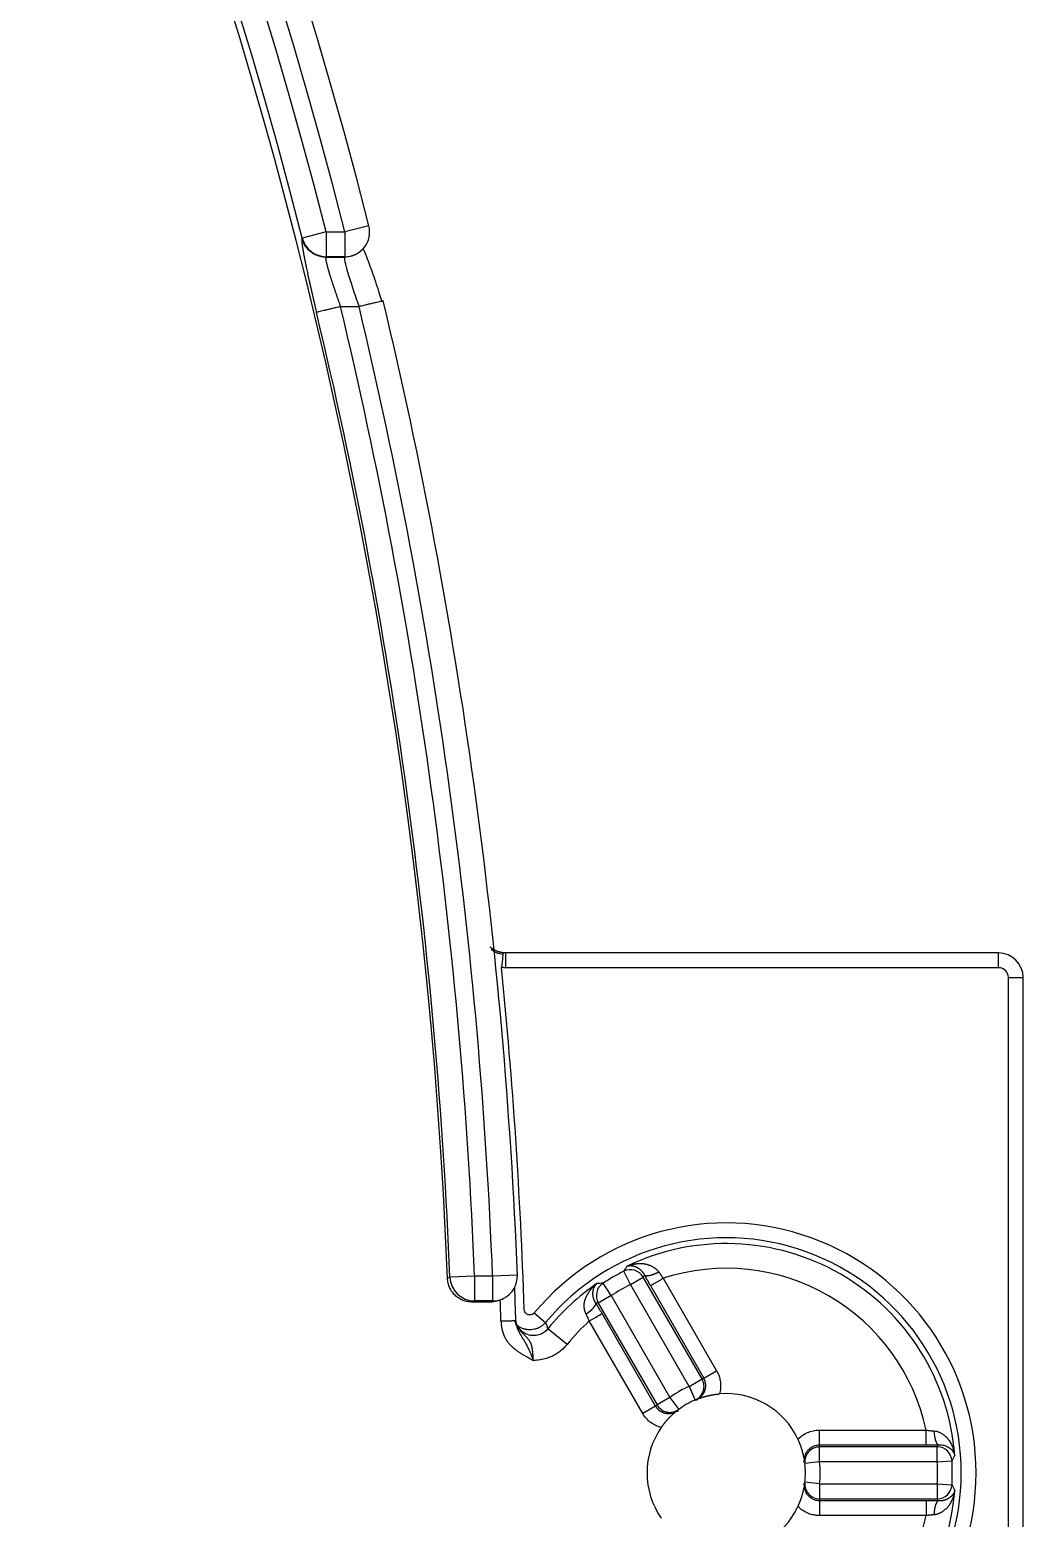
# Model space of a CAD drawing. Header units: millimetres. Extents: x -1286 to 291, y 5350 to 5880.
# Drawn here: x -132.36 to -112.19, y 5679.98 to 5710.19 of the extents above; entities that cross this region are included whole.
import ezdxf

# ---------------------------------------------------------------- set-up
doc = ezdxf.new("R2010")
doc.units = ezdxf.units.MM
doc.layers.add('粗实线层', color=7, linetype='Continuous', lineweight=35)

msp = doc.modelspace()

# ---------------------------------------------------------------- linework, layer by layer
at = {"layer": '粗实线层', "lineweight": 25}
for p, q in [((-125.477, 5706.208), (-125.964, 5706.083)), ((-126.829, 5705.959), (-126.836, 5705.95)), ((-126.343, 5706.083), (-126.829, 5705.959)), ((-126.343, 5706.083), (-126.343, 5705.582)), ((-126.343, 5706.083), (-125.964, 5706.083)), ((-125.964, 5706.083), (-125.964, 5705.582)), ((-126.35, 5705.572), (-125.971, 5705.572)), ((-126.343, 5705.582), (-125.964, 5705.582)), ((-126.054, 5704.569), (-125.676, 5704.569)), ((-112.695, 5691.452), (-122.699, 5691.452)), ((-112.695, 5691.151), (-112.695, 5691.452)), ((-112.695, 5691.151), (-122.699, 5691.151)), ((-112.494, 5690.95), (-112.192, 5690.95)), ((-112.494, 5670.85), (-112.494, 5690.95)), ((-112.192, 5670.85), (-112.192, 5690.95)), ((-123.834, 5684.871), (-123.882, 5684.847)), ((-123.333, 5684.891), (-123.834, 5684.871)), ((-123.333, 5684.891), (-123.333, 5684.389)), ((-122.965, 5684.891), (-123.333, 5684.891)), ((-122.463, 5684.911), (-122.965, 5684.891)), ((-122.965, 5684.891), (-122.965, 5684.389)), ((-120.56, 5684.496), (-120.724, 5684.748)), ((-120.168, 5684.722), (-120.304, 5684.991)), ((-120.168, 5684.722), (-119.908, 5684.872)), ((-118.714, 5682.805), (-119.908, 5684.872)), ((-119.501, 5684.849), (-118.417, 5682.971)), ((-120.56, 5684.496), (-120.82, 5684.346)), ((-120.56, 5684.496), (-119.366, 5682.429)), ((-118.974, 5682.655), (-120.168, 5684.722)), ((-119.762, 5684.699), (-118.677, 5682.821)), ((-123.012, 5684.365), (-123.38, 5684.365)), ((-122.965, 5684.389), (-123.333, 5684.389)), ((-122.965, 5684.389), (-123.012, 5684.365)), ((-122.12, 5684.145), (-121.889, 5683.952)), ((-120.82, 5684.346), (-119.626, 5682.279)), ((-119.658, 5682.254), (-120.743, 5684.132)), ((-121.452, 5683.507), (-121.843, 5683.822)), ((-119.918, 5682.104), (-121.003, 5683.982)), ((-118.677, 5682.821), (-118.417, 5682.971)), ((-118.974, 5682.655), (-118.714, 5682.805)), ((-118.974, 5682.655), (-118.856, 5682.378)), ((-119.366, 5682.429), (-119.626, 5682.279)), ((-119.366, 5682.429), (-119.186, 5682.187)), ((-119.658, 5682.254), (-119.918, 5682.104)), ((-116.331, 5681.767), (-114.163, 5681.767)), ((-116.331, 5681.466), (-116.331, 5681.767)), ((-114.163, 5681.466), (-114.163, 5681.767)), ((-116.331, 5681.466), (-114.163, 5681.466)), ((-113.939, 5681.426), (-116.326, 5681.426)), ((-116.326, 5681.126), (-116.326, 5681.426)), ((-113.939, 5681.126), (-113.939, 5681.426)), ((-116.326, 5681.126), (-116.626, 5681.09)), ((-113.939, 5681.126), (-116.326, 5681.126)), ((-113.939, 5681.126), (-113.639, 5681.142)), ((-116.326, 5680.674), (-116.626, 5680.709)), ((-116.326, 5680.674), (-116.326, 5680.373)), ((-116.326, 5680.674), (-113.939, 5680.674)), ((-113.939, 5680.674), (-113.639, 5680.658)), ((-113.939, 5680.674), (-113.939, 5680.373)), ((-116.331, 5680.333), (-116.331, 5680.033)), ((-114.163, 5680.333), (-116.331, 5680.333)), ((-116.326, 5680.373), (-113.939, 5680.373)), ((-114.163, 5680.033), (-116.331, 5680.033))]:
    msp.add_line(p, q, dxfattribs=at)
for centre, radius, start, end in [((-224.702, 5680.9), 102.402, 14.30847, 151.42209), ((-224.702, 5680.9), 101.899, 14.30847, 151.42209), ((-224.702, 5680.9), 101.532, 14.36134, 151.30913), ((-224.702, 5680.9), 101.03, 14.36134, 151.30913), ((-224.702, 5680.9), 100.897, 2.24205, 33.21861), ((-125.964, 5706.083), 0.502, 322.1542, 14.3085), ((-224.702, 5680.9), 102.318, 2.24661, 13.44226), ((-224.702, 5680.9), 100.946, 2.25475, 13.49203), ((-224.702, 5680.9), 101.448, 2.25475, 13.49203), ((-224.702, 5680.9), 101.815, 2.24661, 13.44244), ((-112.695, 5690.95), 0.502, 0, 90), ((-224.702, 5680.9), 102.431, 1.85537, 5.74629), ((-112.695, 5690.95), 0.201, 0, 90), ((-118.222, 5680.9), 5.072, 219.7801, 140.2199), ((-118.222, 5680.9), 4.771, 219.7801, 140.2199), ((-118.222, 5680.9), 4.653, 4.3598, 115.6402), ((-118.222, 5680.9), 4.151, 12.0517, 107.9482), ((-122.965, 5684.891), 0.502, 296.9874, 2.2466), ((-118.222, 5680.9), 4.653, 124.3598, 141.0892), ((-118.222, 5680.9), 4.59, 116.9765, 123.0235), ((-224.702, 5680.9), 102.255, 1.72857, 2.11022), ((-118.222, 5680.9), 4.289, 116.9765, 123.0235), ((-224.702, 5680.9), 101.953, 1.72842, 1.97162), ((-118.222, 5680.9), 4.151, 132.0517, 141.0892), ((-118.222, 5680.9), 1.91, 113.196, 126.804), ((-118.222, 5680.9), 1.608, 113.196, 126.804), ((-118.222, 5680.9), 1.608, 25.0646, 94.9372), ((-118.222, 5680.9), 1.608, 145.0628, 214.9374), ((-118.222, 5680.9), 1.91, 353.196, 6.804), ((-118.222, 5680.9), 4.289, 356.9765, 3.0235), ((-118.222, 5680.9), 4.59, 356.9765, 3.0235), ((-118.222, 5680.9), 1.608, 353.196, 6.804), ((-118.222, 5680.9), 4.653, 244.3598, 355.6402), ((-118.222, 5680.9), 1.608, 265.0625, 334.9374), ((-118.222, 5680.9), 4.151, 252.0517, 347.9483)]:
    msp.add_arc(centre, radius, start, end, dxfattribs=at)
for centre, major_axis, ratio, start_param, end_param in [((-126.343, 5706.083), (0.397, -0.308), 0.997807, 4.05338, 5.371397), ((-125.964, 5706.083), (0.397, -0.308), 0.997805, 5.371858, 6.283186), ((-122.786, 5691.156), (-0.033, -0.3), 0.000014, 3.135884, 4.712405), ((-120.168, 5684.722), (0.258, -0.157), 0.995064, 1.072309, 2.586041), ((-123.333, 5684.891), (0.228, -0.448), 0.998339, 4.281328, 5.811468), ((-120.56, 5684.496), (-0.007, 0.301), 0.995064, 0.555552, 2.069284), ((-122.965, 5684.891), (0.228, -0.448), 0.998339, 5.811494, 6.283205), ((-121.129, 5684.194), (-0.257, -0.158), 0.297487, 1.622451, 3.050176), ((-121.003, 5683.982), (-0.261, -0.151), 0.000001, 1.570797, 3.054332), ((-118.974, 5682.655), (0.119, -0.277), 0.996141, 0, 1.689095), ((-119.366, 5682.429), (-0.181, 0.241), 0.996141, 1.452498, 3.141593), ((-113.916, 5681.77), (-0.008, 0.301), 0.297484, 1.62245, 3.050176), ((-116.326, 5681.126), (0.299, 0.036), 0.996141, 1.452498, 3.141593), ((-113.939, 5681.126), (0.265, -0.145), 0.995064, 0.555552, 2.069284), ((-116.326, 5680.674), (-0.299, 0.036), 0.996141, 0, 1.689095), ((-113.939, 5680.674), (-0.265, -0.145), 0.995064, 1.072309, 2.586041)]:
    msp.add_ellipse(centre, major_axis=major_axis, ratio=ratio, start_param=start_param, end_param=end_param, dxfattribs=at)
for points, knots in [([(-126.836, 5705.95), (-126.837, 5705.949), (-126.837, 5705.949), (-126.838, 5705.947), (-126.838, 5705.946), (-126.839, 5705.944), (-126.839, 5705.942), (-126.84, 5705.94), (-126.84, 5705.937), (-126.84, 5705.934), (-126.841, 5705.931), (-126.841, 5705.928), (-126.841, 5705.925), (-126.841, 5705.921), (-126.841, 5705.917), (-126.841, 5705.913), (-126.841, 5705.909), (-126.841, 5705.904), (-126.841, 5705.899), (-126.84, 5705.894), (-126.84, 5705.889), (-126.839, 5705.883), (-126.839, 5705.877), (-126.838, 5705.871), (-126.838, 5705.865), (-126.837, 5705.858), (-126.836, 5705.851), (-126.835, 5705.844), (-126.834, 5705.837), (-126.833, 5705.829), (-126.832, 5705.821), (-126.831, 5705.813), (-126.83, 5705.805), (-126.829, 5705.796), (-126.828, 5705.787), (-126.826, 5705.778), (-126.825, 5705.769), (-126.823, 5705.76), (-126.822, 5705.75), (-126.82, 5705.74), (-126.819, 5705.73), (-126.817, 5705.719), (-126.815, 5705.708), (-126.813, 5705.698), (-126.811, 5705.686), (-126.809, 5705.675), (-126.807, 5705.663), (-126.805, 5705.652), (-126.803, 5705.639), (-126.801, 5705.627), (-126.798, 5705.615), (-126.796, 5705.602), (-126.794, 5705.589), (-126.791, 5705.576), (-126.788, 5705.562), (-126.786, 5705.549), (-126.783, 5705.535), (-126.78, 5705.521), (-126.778, 5705.507), (-126.775, 5705.494), (-126.773, 5705.484), (-126.771, 5705.476), (-126.77, 5705.467), (-126.768, 5705.458), (-126.766, 5705.45), (-126.765, 5705.443), (-126.763, 5705.436), (-126.761, 5705.428), (-126.759, 5705.418), (-126.757, 5705.407), (-126.755, 5705.395), (-126.752, 5705.382), (-126.746, 5705.355), (-126.738, 5705.316), (-126.727, 5705.263), (-126.718, 5705.223), (-126.713, 5705.196), (-126.71, 5705.182), (-126.707, 5705.169), (-126.704, 5705.155), (-126.701, 5705.14), (-126.697, 5705.127), (-126.694, 5705.109), (-126.688, 5705.084), (-126.682, 5705.058), (-126.677, 5705.035), (-126.674, 5705.021), (-126.671, 5705.006), (-126.667, 5704.99), (-126.664, 5704.975), (-126.66, 5704.957), (-126.655, 5704.938), (-126.65, 5704.917), (-126.646, 5704.897), (-126.641, 5704.877), (-126.637, 5704.858), (-126.632, 5704.839), (-126.628, 5704.82), (-126.623, 5704.802), (-126.619, 5704.784), (-126.615, 5704.767), (-126.611, 5704.75), (-126.607, 5704.733), (-126.604, 5704.717), (-126.6, 5704.702), (-126.596, 5704.686), (-126.591, 5704.662), (-126.583, 5704.627), (-126.572, 5704.581), (-126.563, 5704.541), (-126.556, 5704.511), (-126.551, 5704.492), (-126.548, 5704.476), (-126.545, 5704.464), (-126.543, 5704.457), (-126.542, 5704.453), (-126.542, 5704.452)], [0, 0, 0, 0, 0.008113, 0.016239, 0.024379, 0.032532, 0.040698, 0.048878, 0.057071, 0.065277, 0.073496, 0.081729, 0.089974, 0.098233, 0.106505, 0.11479, 0.123088, 0.1314, 0.139724, 0.148062, 0.156412, 0.164776, 0.173153, 0.181544, 0.189948, 0.198366, 0.206798, 0.215243, 0.223701, 0.232174, 0.24066, 0.249159, 0.257673, 0.266199, 0.274739, 0.283293, 0.291859, 0.300439, 0.309031, 0.317636, 0.326255, 0.334885, 0.343528, 0.352183, 0.360851, 0.36953, 0.378221, 0.386924, 0.395638, 0.404364, 0.413102, 0.421852, 0.430615, 0.43939, 0.448178, 0.456979, 0.465792, 0.474619, 0.483459, 0.492312, 0.497303, 0.502295, 0.507288, 0.512285, 0.517287, 0.520376, 0.524213, 0.528798, 0.534133, 0.540218, 0.547053, 0.554638, 0.562973, 0.591233, 0.619408, 0.647514, 0.654519, 0.661532, 0.668554, 0.675585, 0.682625, 0.689674, 0.69582, 0.708378, 0.727356, 0.734352, 0.741417, 0.748555, 0.755765, 0.763049, 0.770407, 0.780071, 0.789531, 0.798787, 0.80784, 0.816693, 0.825345, 0.833799, 0.842057, 0.850118, 0.857985, 0.865659, 0.873141, 0.880433, 0.887537, 0.894453, 0.901184, 0.921021, 0.941771, 0.963458, 0.97392, 0.98264, 0.989612, 0.994831, 0.998294, 1, 1, 1, 1]), ([(-126.35, 5705.572), (-126.35, 5705.572), (-126.351, 5705.571), (-126.352, 5705.57), (-126.353, 5705.569), (-126.353, 5705.567), (-126.354, 5705.565), (-126.354, 5705.563), (-126.354, 5705.56), (-126.355, 5705.558), (-126.355, 5705.555), (-126.355, 5705.551), (-126.355, 5705.548), (-126.354, 5705.544), (-126.354, 5705.54), (-126.354, 5705.536), (-126.353, 5705.531), (-126.353, 5705.527), (-126.352, 5705.521), (-126.351, 5705.516), (-126.35, 5705.511), (-126.349, 5705.505), (-126.348, 5705.499), (-126.347, 5705.492), (-126.346, 5705.486), (-126.344, 5705.479), (-126.343, 5705.472), (-126.341, 5705.465), (-126.339, 5705.457), (-126.338, 5705.449), (-126.336, 5705.441), (-126.334, 5705.433), (-126.332, 5705.424), (-126.329, 5705.415), (-126.327, 5705.406), (-126.325, 5705.397), (-126.322, 5705.387), (-126.32, 5705.377), (-126.317, 5705.367), (-126.314, 5705.357), (-126.311, 5705.346), (-126.308, 5705.336), (-126.305, 5705.325), (-126.302, 5705.313), (-126.299, 5705.302), (-126.295, 5705.29), (-126.292, 5705.278), (-126.288, 5705.265), (-126.284, 5705.251), (-126.279, 5705.235), (-126.274, 5705.219), (-126.268, 5705.202), (-126.263, 5705.184), (-126.257, 5705.166), (-126.251, 5705.147), (-126.245, 5705.127), (-126.238, 5705.107), (-126.231, 5705.086), (-126.224, 5705.065), (-126.217, 5705.043), (-126.209, 5705.02), (-126.201, 5704.996), (-126.193, 5704.972), (-126.185, 5704.947), (-126.176, 5704.922), (-126.168, 5704.895), (-126.159, 5704.869), (-126.149, 5704.841), (-126.14, 5704.813), (-126.13, 5704.784), (-126.12, 5704.755), (-126.109, 5704.725), (-126.099, 5704.695), (-126.088, 5704.664), (-126.077, 5704.633), (-126.066, 5704.601), (-126.058, 5704.579), (-126.054, 5704.569)], [0, 0, 0, 0, 0.010123, 0.020258, 0.030408, 0.040571, 0.050749, 0.060942, 0.07115, 0.081373, 0.091613, 0.101869, 0.112142, 0.122432, 0.13274, 0.143066, 0.15341, 0.163773, 0.174156, 0.184557, 0.194979, 0.205422, 0.215885, 0.226369, 0.236875, 0.247402, 0.257952, 0.268525, 0.27912, 0.289739, 0.300381, 0.311048, 0.321739, 0.332455, 0.343195, 0.353962, 0.364754, 0.375572, 0.386417, 0.397288, 0.408187, 0.419114, 0.430068, 0.44105, 0.452061, 0.4631, 0.474169, 0.485267, 0.498888, 0.512799, 0.527001, 0.541495, 0.556281, 0.57136, 0.586733, 0.6024, 0.618361, 0.634617, 0.651169, 0.668016, 0.68516, 0.7026, 0.720338, 0.738372, 0.756704, 0.775334, 0.794263, 0.813489, 0.833015, 0.852839, 0.872963, 0.893386, 0.914108, 0.935131, 0.956454, 0.978077, 1, 1, 1, 1]), ([(-125.971, 5705.572), (-125.975, 5705.569), (-125.976, 5705.559), (-125.975, 5705.528), (-125.971, 5705.506), (-125.96, 5705.452), (-125.952, 5705.419), (-125.932, 5705.343), (-125.92, 5705.301), (-125.892, 5705.207), (-125.876, 5705.157), (-125.842, 5705.05), (-125.823, 5704.993), (-125.784, 5704.876), (-125.763, 5704.816), (-125.721, 5704.693), (-125.699, 5704.631), (-125.676, 5704.569)], [0, 0, 0, 0, 0.125, 0.125, 0.25, 0.25, 0.375, 0.375, 0.5, 0.5, 0.625, 0.625, 0.75, 0.75, 0.875, 0.875, 1, 1, 1, 1]), ([(-125.741, 5705.627), (-125.776, 5705.61), (-125.813, 5705.596), (-125.891, 5705.577), (-125.931, 5705.572), (-125.971, 5705.572)], [0, 0, 0, 0, 0.5, 0.5, 1, 1, 1, 1]), ([(-125.574, 5705.766), (-125.574, 5705.766), (-125.574, 5705.766), (-125.595, 5705.739), (-125.619, 5705.713), (-125.675, 5705.666), (-125.707, 5705.645), (-125.741, 5705.627), (-125.741, 5705.627), (-125.741, 5705.627)], [0, 0, 0, 0, 0.000123, 0.000123, 0.500061, 0.500061, 0.999999, 0.999999, 1, 1, 1, 1]), ([(-125.211, 5704.667), (-125.262, 5704.834), (-125.355, 5705.125), (-125.481, 5705.482), (-125.564, 5705.689), (-125.587, 5705.735), (-125.592, 5705.74)], [0, 0, 0, 0, 0.284242, 0.55063, 0.80113, 1, 1, 1, 1]), ([(-125.215, 5704.679), (-125.216, 5704.679), (-125.217, 5704.678), (-125.229, 5704.675), (-125.244, 5704.672), (-125.279, 5704.664), (-125.299, 5704.659), (-125.345, 5704.648), (-125.37, 5704.642), (-125.424, 5704.629), (-125.453, 5704.622), (-125.514, 5704.607), (-125.545, 5704.6), (-125.61, 5704.584), (-125.643, 5704.576), (-125.676, 5704.569)], [0, 0, 0, 0, 0.011491, 0.011491, 0.176243, 0.176243, 0.340994, 0.340994, 0.505746, 0.505746, 0.670497, 0.670497, 0.835249, 0.835249, 1, 1, 1, 1]), ([(-125.188, 5704.685), (-125.187, 5704.686), (-125.188, 5704.685), (-125.198, 5704.683), (-125.205, 5704.681), (-125.215, 5704.679)], [0, 0, 0, 0, 0.518068, 0.518068, 1, 1, 1, 1]), ([(-126.054, 5704.569), (-126.085, 5704.561), (-126.116, 5704.554), (-126.177, 5704.539), (-126.206, 5704.532), (-126.264, 5704.518), (-126.291, 5704.512), (-126.343, 5704.499), (-126.368, 5704.493), (-126.413, 5704.483), (-126.433, 5704.478), (-126.469, 5704.469), (-126.485, 5704.465), (-126.511, 5704.459), (-126.521, 5704.457), (-126.536, 5704.453), (-126.54, 5704.452), (-126.542, 5704.452)], [0, 0, 0, 0, 0.125, 0.125, 0.25, 0.25, 0.375, 0.375, 0.5, 0.5, 0.625, 0.625, 0.75, 0.75, 0.875, 0.875, 1, 1, 1, 1]), ([(-122.754, 5691.455), (-122.755, 5691.455), (-122.759, 5691.456), (-122.764, 5691.457), (-122.77, 5691.457), (-122.775, 5691.458), (-122.781, 5691.459), (-122.787, 5691.46), (-122.792, 5691.461), (-122.798, 5691.462), (-122.804, 5691.463), (-122.81, 5691.465), (-122.815, 5691.466), (-122.821, 5691.467), (-122.827, 5691.469), (-122.833, 5691.471), (-122.839, 5691.472), (-122.845, 5691.474), (-122.851, 5691.476), (-122.857, 5691.478), (-122.863, 5691.48), (-122.869, 5691.482), (-122.875, 5691.484), (-122.881, 5691.487), (-122.887, 5691.489), (-122.892, 5691.492), (-122.898, 5691.494), (-122.904, 5691.497), (-122.91, 5691.5), (-122.916, 5691.503), (-122.922, 5691.506), (-122.928, 5691.509), (-122.933, 5691.512), (-122.939, 5691.515), (-122.945, 5691.518), (-122.951, 5691.522), (-122.956, 5691.525), (-122.962, 5691.529), (-122.967, 5691.533), (-122.973, 5691.536), (-122.978, 5691.54), (-122.984, 5691.544), (-122.989, 5691.548), (-122.994, 5691.552), (-122.999, 5691.556), (-123.005, 5691.561), (-123.009, 5691.565), (-123.012, 5691.567), (-123.014, 5691.569)], [0, 0, 0, 0, 0.01644, 0.03308, 0.049923, 0.066971, 0.084229, 0.1017, 0.119387, 0.137292, 0.155416, 0.17376, 0.192327, 0.211118, 0.230138, 0.24939, 0.268879, 0.28861, 0.308589, 0.328819, 0.3493, 0.370035, 0.391025, 0.412271, 0.433778, 0.455547, 0.477583, 0.49989, 0.52247, 0.545328, 0.568464, 0.59188, 0.615577, 0.639556, 0.663818, 0.688364, 0.713197, 0.738317, 0.763725, 0.789422, 0.81541, 0.841689, 0.868259, 0.89512, 0.922272, 0.949715, 0.977447, 1, 1, 1, 1]), ([(-122.753, 5691.429), (-122.776, 5691.428), (-122.824, 5691.43), (-122.911, 5691.458), (-122.964, 5691.496), (-122.994, 5691.522)], [0, 0, 0, 0, 0.250337, 0.510889, 1, 1, 1, 1]), ([(-122.699, 5691.452), (-122.712, 5691.452), (-122.731, 5691.453), (-122.749, 5691.455), (-122.754, 5691.455)], [0, 0, 0, 0, 0.724827, 1, 1, 1, 1]), ([(-120.236, 5685.094), (-120.232, 5685.096), (-120.224, 5685.099), (-120.213, 5685.104), (-120.202, 5685.108), (-120.191, 5685.112), (-120.18, 5685.116), (-120.168, 5685.119), (-120.157, 5685.122), (-120.146, 5685.126), (-120.136, 5685.128), (-120.125, 5685.131), (-120.114, 5685.133), (-120.103, 5685.136), (-120.093, 5685.138), (-120.082, 5685.139), (-120.072, 5685.141), (-120.062, 5685.143), (-120.052, 5685.144), (-120.042, 5685.145), (-120.032, 5685.146), (-120.022, 5685.147), (-120.012, 5685.147), (-120.002, 5685.148), (-119.993, 5685.148), (-119.983, 5685.148), (-119.974, 5685.149), (-119.965, 5685.148), (-119.956, 5685.148), (-119.947, 5685.148), (-119.938, 5685.148), (-119.929, 5685.147), (-119.921, 5685.147), (-119.912, 5685.146), (-119.901, 5685.145), (-119.886, 5685.143), (-119.869, 5685.14), (-119.851, 5685.136), (-119.833, 5685.132), (-119.814, 5685.127), (-119.796, 5685.12), (-119.777, 5685.113), (-119.758, 5685.105), (-119.739, 5685.096), (-119.722, 5685.087), (-119.705, 5685.077), (-119.69, 5685.068), (-119.676, 5685.058), (-119.662, 5685.048), (-119.649, 5685.038), (-119.638, 5685.028), (-119.627, 5685.018), (-119.617, 5685.008), (-119.608, 5684.998), (-119.6, 5684.988), (-119.595, 5684.981), (-119.593, 5684.978)], [0, 0, 0, 0, 0.018727, 0.037245, 0.055554, 0.073654, 0.091544, 0.109225, 0.126696, 0.143956, 0.161006, 0.177845, 0.194474, 0.210892, 0.227099, 0.243095, 0.25888, 0.274454, 0.289818, 0.30497, 0.319912, 0.334643, 0.349163, 0.363472, 0.377572, 0.391461, 0.40514, 0.418609, 0.431868, 0.444919, 0.457759, 0.470391, 0.482814, 0.495029, 0.507036, 0.532358, 0.558168, 0.584477, 0.611295, 0.638632, 0.666498, 0.694901, 0.723849, 0.753351, 0.779776, 0.805073, 0.829256, 0.852342, 0.874348, 0.895291, 0.915194, 0.934079, 0.951971, 0.968899, 0.984896, 1, 1, 1, 1]), ([(-120.236, 5685.094), (-120.233, 5685.095), (-120.229, 5685.097), (-120.222, 5685.098), (-120.215, 5685.1), (-120.209, 5685.101), (-120.202, 5685.103), (-120.195, 5685.103), (-120.188, 5685.104), (-120.181, 5685.105), (-120.175, 5685.105), (-120.168, 5685.105), (-120.161, 5685.105), (-120.154, 5685.105), (-120.148, 5685.105), (-120.141, 5685.104), (-120.134, 5685.103), (-120.127, 5685.102), (-120.121, 5685.101), (-120.114, 5685.1), (-120.108, 5685.099), (-120.101, 5685.097), (-120.094, 5685.095), (-120.088, 5685.093), (-120.082, 5685.091), (-120.075, 5685.089), (-120.069, 5685.087), (-120.061, 5685.084), (-120.051, 5685.08), (-120.04, 5685.074), (-120.029, 5685.069), (-120.018, 5685.062), (-120.008, 5685.056), (-119.998, 5685.049), (-119.987, 5685.041), (-119.978, 5685.033), (-119.968, 5685.025), (-119.958, 5685.017), (-119.949, 5685.008), (-119.94, 5684.998), (-119.932, 5684.989), (-119.923, 5684.979), (-119.916, 5684.968), (-119.908, 5684.958), (-119.901, 5684.947), (-119.894, 5684.936), (-119.888, 5684.925), (-119.884, 5684.918), (-119.882, 5684.914)], [0, 0, 0, 0, 0.022703, 0.04518, 0.067428, 0.089449, 0.111241, 0.132805, 0.154135, 0.175229, 0.196085, 0.216698, 0.237067, 0.25719, 0.277065, 0.296692, 0.316068, 0.335193, 0.354065, 0.372683, 0.391046, 0.409154, 0.427005, 0.444599, 0.461936, 0.479015, 0.495837, 0.512439, 0.542995, 0.572958, 0.602314, 0.631051, 0.659154, 0.686612, 0.713414, 0.73955, 0.765012, 0.789792, 0.813886, 0.83729, 0.860003, 0.882027, 0.903366, 0.92402, 0.943996, 0.96331, 0.981975, 1, 1, 1, 1]), ([(-123.38, 5684.365), (-123.412, 5684.365), (-123.444, 5684.368), (-123.491, 5684.377), (-123.507, 5684.381), (-123.537, 5684.39), (-123.553, 5684.395), (-123.597, 5684.413), (-123.626, 5684.428), (-123.666, 5684.454), (-123.679, 5684.463), (-123.704, 5684.483), (-123.717, 5684.494), (-123.751, 5684.527), (-123.772, 5684.551), (-123.8, 5684.59), (-123.809, 5684.604), (-123.824, 5684.632), (-123.832, 5684.646), (-123.851, 5684.69), (-123.862, 5684.72), (-123.873, 5684.767), (-123.876, 5684.783), (-123.88, 5684.815), (-123.881, 5684.831), (-123.882, 5684.847)], [0, 0, 0, 0, 0.125, 0.125, 0.1875, 0.1875, 0.25, 0.25, 0.375, 0.375, 0.4375, 0.4375, 0.5, 0.5, 0.625, 0.625, 0.6875, 0.6875, 0.75, 0.75, 0.875, 0.875, 0.9375, 0.9375, 1, 1, 1, 1]), ([(-121.069, 5684.126), (-121.07, 5684.129), (-121.072, 5684.134), (-121.076, 5684.141), (-121.079, 5684.149), (-121.082, 5684.157), (-121.085, 5684.165), (-121.088, 5684.173), (-121.091, 5684.181), (-121.093, 5684.189), (-121.095, 5684.197), (-121.097, 5684.206), (-121.099, 5684.214), (-121.101, 5684.222), (-121.102, 5684.231), (-121.104, 5684.239), (-121.105, 5684.248), (-121.106, 5684.256), (-121.106, 5684.265), (-121.107, 5684.274), (-121.107, 5684.282), (-121.107, 5684.291), (-121.107, 5684.3), (-121.107, 5684.309), (-121.106, 5684.318), (-121.105, 5684.327), (-121.104, 5684.336), (-121.103, 5684.345), (-121.102, 5684.354), (-121.1, 5684.363), (-121.098, 5684.373), (-121.096, 5684.382), (-121.094, 5684.39), (-121.092, 5684.399), (-121.089, 5684.407), (-121.087, 5684.415), (-121.083, 5684.425), (-121.08, 5684.435), (-121.075, 5684.445), (-121.071, 5684.457), (-121.066, 5684.468), (-121.06, 5684.481), (-121.054, 5684.494), (-121.047, 5684.507), (-121.039, 5684.521), (-121.031, 5684.535), (-121.022, 5684.55), (-121.012, 5684.565), (-121.002, 5684.581), (-120.991, 5684.597), (-120.979, 5684.612), (-120.966, 5684.629), (-120.952, 5684.645), (-120.937, 5684.661), (-120.922, 5684.677), (-120.905, 5684.694), (-120.887, 5684.71), (-120.868, 5684.725), (-120.855, 5684.736), (-120.848, 5684.741)], [0, 0, 0, 0, 0.010506, 0.021058, 0.031659, 0.042312, 0.053023, 0.063794, 0.07463, 0.085535, 0.096512, 0.107564, 0.118696, 0.129911, 0.141213, 0.152605, 0.164091, 0.175674, 0.187358, 0.199145, 0.211038, 0.223042, 0.235159, 0.247392, 0.259744, 0.272218, 0.284817, 0.297543, 0.310399, 0.323388, 0.336512, 0.349773, 0.363175, 0.373809, 0.385528, 0.398337, 0.41224, 0.42724, 0.44334, 0.460543, 0.478852, 0.498271, 0.518801, 0.540446, 0.563207, 0.587088, 0.61209, 0.638216, 0.665466, 0.693843, 0.723348, 0.753981, 0.785744, 0.818636, 0.852656, 0.887805, 0.92408, 0.961479, 1, 1, 1, 1]), ([(-119.882, 5684.914), (-119.88, 5684.91), (-119.876, 5684.902), (-119.869, 5684.89), (-119.862, 5684.877), (-119.855, 5684.865), (-119.849, 5684.853), (-119.842, 5684.84), (-119.835, 5684.827), (-119.828, 5684.815), (-119.82, 5684.802), (-119.813, 5684.789), (-119.806, 5684.776), (-119.799, 5684.764), (-119.791, 5684.751), (-119.784, 5684.738), (-119.777, 5684.725), (-119.769, 5684.712), (-119.764, 5684.703), (-119.762, 5684.699)], [0, 0, 0, 0, 0.057616, 0.115378, 0.173288, 0.231348, 0.289559, 0.347923, 0.40644, 0.465111, 0.523936, 0.582915, 0.642047, 0.701332, 0.760768, 0.820354, 0.88009, 0.939972, 1, 1, 1, 1]), ([(-119.593, 5684.978), (-119.591, 5684.975), (-119.587, 5684.969), (-119.58, 5684.959), (-119.574, 5684.949), (-119.567, 5684.939), (-119.56, 5684.93), (-119.553, 5684.92), (-119.546, 5684.91), (-119.539, 5684.9), (-119.531, 5684.89), (-119.524, 5684.879), (-119.517, 5684.869), (-119.509, 5684.859), (-119.504, 5684.852), (-119.501, 5684.849)], [0, 0, 0, 0, 0.074415, 0.149242, 0.224482, 0.300138, 0.376211, 0.452703, 0.529616, 0.606951, 0.684709, 0.762892, 0.841501, 0.920536, 1, 1, 1, 1]), ([(-122.795, 5683.975), (-122.795, 5683.97), (-122.795, 5683.96), (-122.794, 5683.944), (-122.793, 5683.929), (-122.791, 5683.914), (-122.789, 5683.898), (-122.787, 5683.883), (-122.785, 5683.868), (-122.783, 5683.853), (-122.78, 5683.838), (-122.777, 5683.822), (-122.773, 5683.807), (-122.769, 5683.792), (-122.765, 5683.777), (-122.761, 5683.762), (-122.756, 5683.748), (-122.751, 5683.733), (-122.746, 5683.718), (-122.741, 5683.704), (-122.735, 5683.689), (-122.729, 5683.674), (-122.722, 5683.659), (-122.714, 5683.642), (-122.705, 5683.626), (-122.695, 5683.61), (-122.685, 5683.593), (-122.674, 5683.577), (-122.662, 5683.56), (-122.649, 5683.544), (-122.635, 5683.527), (-122.621, 5683.511), (-122.606, 5683.495), (-122.59, 5683.479), (-122.564, 5683.453), (-122.527, 5683.42), (-122.477, 5683.382), (-122.427, 5683.347), (-122.378, 5683.316), (-122.329, 5683.286), (-122.281, 5683.259), (-122.233, 5683.233), (-122.186, 5683.208), (-122.155, 5683.191), (-122.139, 5683.183)], [0, 0, 0, 0, 0.014029, 0.028065, 0.042111, 0.056169, 0.070239, 0.084321, 0.098415, 0.112523, 0.126643, 0.140778, 0.154929, 0.169096, 0.183281, 0.197487, 0.211714, 0.225966, 0.240242, 0.254544, 0.268872, 0.283224, 0.299128, 0.315529, 0.332418, 0.34978, 0.367597, 0.385851, 0.40453, 0.423622, 0.443117, 0.463005, 0.483278, 0.503928, 0.52495, 0.583721, 0.64099, 0.696516, 0.750296, 0.802381, 0.852987, 0.902519, 0.951395, 1, 1, 1, 1]), ([(-122.494, 5683.984), (-122.494, 5683.982), (-122.494, 5683.979), (-122.493, 5683.973), (-122.493, 5683.966), (-122.492, 5683.959), (-122.491, 5683.951), (-122.49, 5683.942), (-122.489, 5683.933), (-122.487, 5683.923), (-122.485, 5683.912), (-122.482, 5683.901), (-122.48, 5683.889), (-122.476, 5683.877), (-122.473, 5683.864), (-122.468, 5683.851), (-122.464, 5683.837), (-122.459, 5683.824), (-122.453, 5683.81), (-122.447, 5683.796), (-122.44, 5683.781), (-122.433, 5683.767), (-122.426, 5683.752), (-122.418, 5683.738), (-122.41, 5683.723), (-122.402, 5683.709), (-122.393, 5683.694), (-122.385, 5683.679), (-122.376, 5683.665), (-122.367, 5683.65), (-122.358, 5683.635), (-122.349, 5683.62), (-122.34, 5683.605), (-122.33, 5683.59), (-122.321, 5683.574), (-122.312, 5683.559), (-122.303, 5683.543), (-122.293, 5683.526), (-122.284, 5683.51), (-122.275, 5683.493), (-122.266, 5683.476), (-122.257, 5683.458), (-122.248, 5683.44), (-122.238, 5683.421), (-122.229, 5683.402), (-122.22, 5683.382), (-122.211, 5683.362), (-122.202, 5683.342), (-122.193, 5683.32), (-122.184, 5683.299), (-122.175, 5683.276), (-122.166, 5683.254), (-122.157, 5683.23), (-122.148, 5683.207), (-122.142, 5683.191), (-122.139, 5683.183)], [0, 0, 0, 0, 0.005645, 0.012155, 0.019523, 0.027741, 0.036796, 0.046677, 0.057367, 0.068849, 0.081099, 0.094092, 0.107797, 0.122179, 0.137197, 0.152814, 0.169001, 0.185724, 0.202952, 0.22065, 0.238781, 0.257309, 0.276194, 0.295395, 0.31487, 0.334577, 0.35449, 0.374589, 0.39486, 0.415293, 0.435884, 0.456639, 0.477567, 0.498666, 0.519936, 0.541382, 0.563017, 0.584858, 0.606916, 0.629201, 0.651724, 0.674503, 0.697554, 0.720885, 0.744512, 0.768449, 0.792708, 0.817303, 0.842247, 0.867554, 0.893237, 0.919309, 0.945785, 0.972677, 1, 1, 1, 1]), ([(-121.843, 5683.822), (-121.866, 5683.793), (-121.895, 5683.767), (-121.957, 5683.725), (-121.992, 5683.709), (-122.065, 5683.688), (-122.102, 5683.683), (-122.178, 5683.685), (-122.216, 5683.692), (-122.288, 5683.717), (-122.322, 5683.735), (-122.383, 5683.78), (-122.41, 5683.807), (-122.455, 5683.868), (-122.473, 5683.901), (-122.486, 5683.937)], [0, 0, 0, 0, 0.143123, 0.143123, 0.286246, 0.286246, 0.429369, 0.429369, 0.572492, 0.572492, 0.715615, 0.715615, 0.858738, 0.858738, 1, 1, 1, 1]), ([(-121.889, 5683.952), (-121.904, 5683.935), (-121.92, 5683.918), (-121.955, 5683.888), (-121.974, 5683.874), (-122.013, 5683.851), (-122.033, 5683.841), (-122.075, 5683.824), (-122.096, 5683.818), (-122.138, 5683.808), (-122.159, 5683.805), (-122.2, 5683.802), (-122.219, 5683.802), (-122.258, 5683.805), (-122.277, 5683.808), (-122.303, 5683.813), (-122.312, 5683.815), (-122.328, 5683.82), (-122.337, 5683.822), (-122.377, 5683.836), (-122.41, 5683.852), (-122.449, 5683.878), (-122.456, 5683.883), (-122.463, 5683.888)], [0, 0, 0, 0, 0.095866, 0.095866, 0.191732, 0.191732, 0.287597, 0.287597, 0.383463, 0.383463, 0.479329, 0.479329, 0.575195, 0.575195, 0.671061, 0.671061, 0.718994, 0.718994, 0.766927, 0.766927, 0.958658, 0.958658, 1, 1, 1, 1]), ([(-122.139, 5683.183), (-122.139, 5683.184), (-122.139, 5683.188), (-122.139, 5683.193), (-122.14, 5683.199), (-122.14, 5683.205), (-122.14, 5683.211), (-122.141, 5683.218), (-122.141, 5683.224), (-122.141, 5683.231), (-122.142, 5683.238), (-122.142, 5683.246), (-122.143, 5683.254), (-122.143, 5683.262), (-122.144, 5683.27), (-122.144, 5683.278), (-122.145, 5683.287), (-122.145, 5683.296), (-122.146, 5683.305), (-122.147, 5683.315), (-122.148, 5683.324), (-122.149, 5683.334), (-122.15, 5683.344), (-122.151, 5683.354), (-122.152, 5683.364), (-122.153, 5683.375), (-122.154, 5683.386), (-122.156, 5683.396), (-122.157, 5683.407), (-122.159, 5683.418), (-122.161, 5683.429), (-122.163, 5683.441), (-122.165, 5683.452), (-122.167, 5683.463), (-122.169, 5683.472), (-122.17, 5683.478), (-122.172, 5683.483), (-122.174, 5683.49), (-122.178, 5683.5), (-122.182, 5683.511), (-122.187, 5683.524), (-122.194, 5683.538), (-122.202, 5683.555), (-122.212, 5683.572), (-122.223, 5683.589), (-122.236, 5683.606), (-122.249, 5683.623), (-122.264, 5683.64), (-122.28, 5683.657), (-122.295, 5683.672), (-122.31, 5683.686), (-122.325, 5683.701), (-122.34, 5683.717), (-122.357, 5683.735), (-122.374, 5683.753), (-122.39, 5683.771), (-122.403, 5683.788), (-122.414, 5683.802), (-122.422, 5683.813), (-122.429, 5683.822), (-122.434, 5683.83), (-122.44, 5683.839), (-122.445, 5683.847), (-122.448, 5683.853), (-122.45, 5683.856), (-122.45, 5683.856)], [0, 0, 0, 0, 0.005678, 0.011649, 0.017915, 0.024475, 0.031328, 0.038476, 0.045918, 0.053655, 0.061686, 0.070012, 0.078632, 0.087548, 0.096759, 0.106266, 0.116068, 0.126167, 0.136563, 0.147255, 0.158246, 0.169535, 0.181123, 0.193011, 0.205201, 0.217693, 0.230489, 0.243591, 0.257001, 0.27072, 0.284754, 0.299104, 0.313776, 0.328774, 0.344104, 0.348305, 0.3555, 0.365709, 0.378957, 0.395285, 0.41475, 0.437442, 0.463503, 0.493142, 0.523247, 0.554424, 0.586901, 0.620927, 0.656778, 0.684727, 0.713464, 0.743043, 0.773532, 0.805001, 0.840624, 0.872284, 0.899442, 0.921726, 0.938881, 0.950731, 0.963245, 0.975556, 0.987656, 0.999542, 1, 1, 1, 1]), ([(-118.654, 5682.572), (-118.654, 5682.573), (-118.653, 5682.577), (-118.65, 5682.584), (-118.648, 5682.592), (-118.646, 5682.6), (-118.644, 5682.608), (-118.643, 5682.616), (-118.641, 5682.624), (-118.64, 5682.632), (-118.639, 5682.64), (-118.638, 5682.648), (-118.638, 5682.656), (-118.638, 5682.664), (-118.638, 5682.671), (-118.638, 5682.679), (-118.638, 5682.686), (-118.638, 5682.694), (-118.639, 5682.701), (-118.64, 5682.708), (-118.641, 5682.715), (-118.642, 5682.722), (-118.643, 5682.729), (-118.645, 5682.736), (-118.646, 5682.742), (-118.648, 5682.749), (-118.649, 5682.755), (-118.651, 5682.761), (-118.653, 5682.767), (-118.655, 5682.773), (-118.658, 5682.779), (-118.66, 5682.785), (-118.662, 5682.79), (-118.664, 5682.796), (-118.667, 5682.801), (-118.669, 5682.806), (-118.672, 5682.811), (-118.675, 5682.816), (-118.676, 5682.819), (-118.677, 5682.821)], [0, 0, 0, 0, 0.017064, 0.05, 0.082696, 0.11514, 0.147322, 0.179231, 0.210855, 0.242187, 0.273216, 0.303934, 0.334333, 0.364406, 0.394147, 0.423549, 0.452606, 0.481315, 0.50967, 0.537667, 0.565304, 0.592578, 0.619485, 0.646025, 0.672196, 0.697997, 0.723428, 0.748488, 0.773178, 0.797498, 0.821449, 0.845033, 0.868251, 0.891105, 0.913597, 0.93573, 0.957507, 0.978929, 1, 1, 1, 1]), ([(-118.828, 5682.389), (-118.825, 5682.39), (-118.82, 5682.393), (-118.812, 5682.396), (-118.805, 5682.4), (-118.797, 5682.404), (-118.789, 5682.408), (-118.782, 5682.413), (-118.775, 5682.417), (-118.767, 5682.422), (-118.76, 5682.428), (-118.753, 5682.433), (-118.746, 5682.439), (-118.739, 5682.445), (-118.733, 5682.451), (-118.726, 5682.457), (-118.72, 5682.463), (-118.714, 5682.47), (-118.708, 5682.477), (-118.703, 5682.484), (-118.697, 5682.491), (-118.692, 5682.498), (-118.687, 5682.505), (-118.682, 5682.513), (-118.678, 5682.52), (-118.673, 5682.528), (-118.669, 5682.536), (-118.666, 5682.544), (-118.662, 5682.552), (-118.659, 5682.56), (-118.656, 5682.566), (-118.655, 5682.57), (-118.654, 5682.572)], [0, 0, 0, 0, 0.032826, 0.065858, 0.099086, 0.132497, 0.166079, 0.199817, 0.233699, 0.26771, 0.301836, 0.336062, 0.370371, 0.40475, 0.439181, 0.47365, 0.508138, 0.542631, 0.577112, 0.611564, 0.645971, 0.680316, 0.714584, 0.748757, 0.782821, 0.816759, 0.850556, 0.884198, 0.917668, 0.950954, 0.984042, 1, 1, 1, 1]), ([(-118.762, 5682.414), (-118.761, 5682.415), (-118.754, 5682.417), (-118.743, 5682.421), (-118.728, 5682.426), (-118.711, 5682.432), (-118.698, 5682.436), (-118.688, 5682.44), (-118.681, 5682.442), (-118.673, 5682.444), (-118.665, 5682.447), (-118.656, 5682.449), (-118.646, 5682.452), (-118.635, 5682.454), (-118.623, 5682.457), (-118.61, 5682.46), (-118.596, 5682.464), (-118.581, 5682.467), (-118.566, 5682.471), (-118.55, 5682.474), (-118.534, 5682.477), (-118.517, 5682.48), (-118.5, 5682.483), (-118.483, 5682.486), (-118.466, 5682.489), (-118.448, 5682.491), (-118.431, 5682.494), (-118.413, 5682.496), (-118.396, 5682.498), (-118.378, 5682.5), (-118.366, 5682.501), (-118.361, 5682.502)], [0, 0, 0, 0, 0.010965, 0.058135, 0.10593, 0.15438, 0.203517, 0.221753, 0.241741, 0.26352, 0.287129, 0.312606, 0.339987, 0.36931, 0.400611, 0.433923, 0.471586, 0.509458, 0.547511, 0.585709, 0.62401, 0.662365, 0.700721, 0.73902, 0.777198, 0.815192, 0.852933, 0.890352, 0.92738, 0.963951, 1, 1, 1, 1]), ([(-119.658, 5682.254), (-119.657, 5682.252), (-119.654, 5682.247), (-119.65, 5682.241), (-119.645, 5682.234), (-119.64, 5682.227), (-119.635, 5682.22), (-119.629, 5682.213), (-119.623, 5682.206), (-119.617, 5682.198), (-119.61, 5682.191), (-119.602, 5682.184), (-119.594, 5682.177), (-119.586, 5682.17), (-119.577, 5682.163), (-119.567, 5682.156), (-119.557, 5682.15), (-119.546, 5682.143), (-119.535, 5682.138), (-119.524, 5682.132), (-119.511, 5682.127), (-119.499, 5682.122), (-119.486, 5682.118), (-119.472, 5682.114), (-119.461, 5682.111), (-119.455, 5682.11), (-119.454, 5682.11)], [0, 0, 0, 0, 0.029697, 0.060484, 0.092385, 0.125423, 0.159619, 0.194994, 0.231568, 0.269355, 0.308371, 0.348628, 0.390133, 0.432894, 0.476911, 0.522182, 0.568701, 0.616457, 0.665432, 0.715605, 0.766948, 0.819428, 0.873005, 0.927632, 0.983256, 1, 1, 1, 1]), ([(-119.54, 5681.821), (-119.539, 5681.823), (-119.535, 5681.828), (-119.53, 5681.836), (-119.525, 5681.843), (-119.519, 5681.85), (-119.514, 5681.858), (-119.508, 5681.865), (-119.502, 5681.873), (-119.497, 5681.88), (-119.491, 5681.888), (-119.485, 5681.895), (-119.48, 5681.902), (-119.474, 5681.909), (-119.468, 5681.917), (-119.463, 5681.924), (-119.457, 5681.931), (-119.451, 5681.938), (-119.446, 5681.945), (-119.44, 5681.951), (-119.434, 5681.958), (-119.429, 5681.965), (-119.423, 5681.971), (-119.418, 5681.978), (-119.412, 5681.984), (-119.407, 5681.99), (-119.401, 5681.996), (-119.396, 5682.002), (-119.391, 5682.008), (-119.385, 5682.014), (-119.38, 5682.02), (-119.373, 5682.027), (-119.365, 5682.035), (-119.355, 5682.044), (-119.345, 5682.053), (-119.334, 5682.063), (-119.323, 5682.074), (-119.311, 5682.085), (-119.298, 5682.096), (-119.285, 5682.107), (-119.274, 5682.116), (-119.268, 5682.121), (-119.267, 5682.123)], [0, 0, 0, 0, 0.01894, 0.038032, 0.057266, 0.076633, 0.096123, 0.115727, 0.135435, 0.155237, 0.175123, 0.195082, 0.215105, 0.235182, 0.255303, 0.275458, 0.295638, 0.315834, 0.336037, 0.356239, 0.376431, 0.396605, 0.416756, 0.436875, 0.456956, 0.476994, 0.496982, 0.516916, 0.53679, 0.556602, 0.576347, 0.602514, 0.632192, 0.665302, 0.701743, 0.741405, 0.784171, 0.829917, 0.878523, 0.929869, 0.983847, 1, 1, 1, 1]), ([(-119.454, 5682.11), (-119.45, 5682.109), (-119.442, 5682.108), (-119.429, 5682.106), (-119.414, 5682.105), (-119.399, 5682.104), (-119.383, 5682.105), (-119.368, 5682.106), (-119.352, 5682.108), (-119.337, 5682.11), (-119.321, 5682.114), (-119.306, 5682.118), (-119.291, 5682.123), (-119.277, 5682.129), (-119.262, 5682.136), (-119.248, 5682.143), (-119.235, 5682.151), (-119.222, 5682.16), (-119.213, 5682.166), (-119.209, 5682.169)], [0, 0, 0, 0, 0.039589, 0.096697, 0.154603, 0.21323, 0.272498, 0.33232, 0.392606, 0.453263, 0.514195, 0.575306, 0.636497, 0.697671, 0.758731, 0.819583, 0.880137, 0.940303, 1, 1, 1, 1]), ([(-116.641, 5681.191), (-116.642, 5681.195), (-116.643, 5681.203), (-116.646, 5681.217), (-116.649, 5681.232), (-116.652, 5681.246), (-116.655, 5681.26), (-116.658, 5681.273), (-116.661, 5681.286), (-116.664, 5681.298), (-116.668, 5681.31), (-116.671, 5681.322), (-116.674, 5681.333), (-116.677, 5681.346), (-116.682, 5681.361), (-116.687, 5681.378), (-116.693, 5681.396), (-116.698, 5681.413), (-116.704, 5681.43), (-116.71, 5681.448), (-116.717, 5681.465), (-116.723, 5681.482), (-116.73, 5681.498), (-116.737, 5681.515), (-116.744, 5681.532), (-116.751, 5681.548), (-116.758, 5681.565), (-116.763, 5681.576), (-116.766, 5681.581)], [0, 0, 0, 0, 0.035031, 0.07987, 0.122976, 0.164354, 0.204011, 0.241953, 0.278187, 0.312724, 0.345572, 0.376743, 0.406253, 0.434116, 0.479764, 0.52435, 0.567926, 0.61055, 0.652285, 0.693197, 0.733354, 0.772831, 0.811705, 0.850059, 0.887976, 0.925545, 0.962856, 1, 1, 1, 1]), ([(-116.766, 5680.219), (-116.764, 5680.222), (-116.762, 5680.227), (-116.758, 5680.236), (-116.754, 5680.245), (-116.75, 5680.254), (-116.746, 5680.263), (-116.742, 5680.272), (-116.738, 5680.281), (-116.735, 5680.29), (-116.731, 5680.299), (-116.727, 5680.308), (-116.724, 5680.317), (-116.72, 5680.326), (-116.717, 5680.335), (-116.713, 5680.344), (-116.71, 5680.353), (-116.707, 5680.362), (-116.703, 5680.372), (-116.7, 5680.381), (-116.697, 5680.39), (-116.694, 5680.4), (-116.691, 5680.409), (-116.688, 5680.418), (-116.685, 5680.428), (-116.682, 5680.437), (-116.679, 5680.447), (-116.676, 5680.46), (-116.671, 5680.476), (-116.666, 5680.497), (-116.66, 5680.519), (-116.655, 5680.542), (-116.649, 5680.567), (-116.645, 5680.589), (-116.642, 5680.603), (-116.641, 5680.609)], [0, 0, 0, 0, 0.020005, 0.040048, 0.060142, 0.080302, 0.100542, 0.120877, 0.14132, 0.161885, 0.182586, 0.203436, 0.224448, 0.245634, 0.267007, 0.288578, 0.310361, 0.332365, 0.354601, 0.377082, 0.399816, 0.422814, 0.446086, 0.46964, 0.493486, 0.517633, 0.542088, 0.56686, 0.617843, 0.674009, 0.735435, 0.802179, 0.874288, 0.951796, 1, 1, 1, 1]), ([(-116.331, 5680.333), (-116.339, 5680.333), (-116.363, 5680.334), (-116.406, 5680.341), (-116.461, 5680.36), (-116.516, 5680.394), (-116.568, 5680.445), (-116.609, 5680.511), (-116.632, 5680.59), (-116.634, 5680.648), (-116.63, 5680.678), (-116.629, 5680.68)], [0, 0, 0, 0, 0.04308, 0.141461, 0.252514, 0.378047, 0.517739, 0.668815, 0.826662, 0.98787, 1, 1, 1, 1]), ([(-113.583, 5680.546), (-113.583, 5680.542), (-113.584, 5680.534), (-113.586, 5680.522), (-113.588, 5680.51), (-113.59, 5680.499), (-113.593, 5680.487), (-113.595, 5680.476), (-113.598, 5680.465), (-113.6, 5680.454), (-113.603, 5680.443), (-113.607, 5680.433), (-113.61, 5680.422), (-113.613, 5680.412), (-113.617, 5680.402), (-113.62, 5680.392), (-113.624, 5680.382), (-113.628, 5680.372), (-113.632, 5680.363), (-113.636, 5680.354), (-113.64, 5680.345), (-113.644, 5680.336), (-113.648, 5680.327), (-113.653, 5680.318), (-113.657, 5680.31), (-113.662, 5680.302), (-113.666, 5680.294), (-113.671, 5680.286), (-113.676, 5680.278), (-113.68, 5680.27), (-113.685, 5680.263), (-113.69, 5680.255), (-113.695, 5680.248), (-113.699, 5680.241), (-113.706, 5680.232), (-113.715, 5680.22), (-113.726, 5680.206), (-113.738, 5680.192), (-113.751, 5680.179), (-113.765, 5680.166), (-113.78, 5680.153), (-113.796, 5680.14), (-113.813, 5680.127), (-113.829, 5680.116), (-113.846, 5680.105), (-113.862, 5680.096), (-113.878, 5680.087), (-113.894, 5680.079), (-113.909, 5680.073), (-113.924, 5680.067), (-113.939, 5680.061), (-113.953, 5680.057), (-113.967, 5680.054), (-113.98, 5680.051), (-113.993, 5680.049), (-114.001, 5680.048), (-114.005, 5680.048)], [0, 0, 0, 0, 0.018578, 0.036954, 0.055128, 0.073099, 0.090866, 0.108431, 0.125791, 0.142948, 0.159901, 0.17665, 0.193194, 0.209534, 0.22567, 0.241601, 0.257327, 0.272849, 0.288166, 0.303279, 0.318187, 0.332891, 0.347391, 0.361686, 0.375778, 0.389665, 0.403349, 0.416829, 0.430106, 0.443179, 0.45605, 0.468717, 0.481183, 0.493446, 0.505507, 0.53095, 0.556872, 0.583285, 0.6102, 0.637626, 0.665574, 0.694051, 0.723067, 0.752628, 0.779115, 0.804472, 0.828716, 0.851862, 0.873927, 0.89493, 0.914892, 0.933836, 0.951788, 0.968777, 0.984835, 1, 1, 1, 1]), ([(-113.583, 5680.546), (-113.583, 5680.544), (-113.584, 5680.539), (-113.586, 5680.532), (-113.588, 5680.526), (-113.591, 5680.519), (-113.593, 5680.513), (-113.595, 5680.506), (-113.598, 5680.5), (-113.601, 5680.494), (-113.604, 5680.488), (-113.608, 5680.482), (-113.611, 5680.476), (-113.615, 5680.47), (-113.618, 5680.465), (-113.622, 5680.459), (-113.626, 5680.454), (-113.63, 5680.448), (-113.634, 5680.443), (-113.639, 5680.438), (-113.643, 5680.433), (-113.648, 5680.428), (-113.653, 5680.423), (-113.658, 5680.419), (-113.662, 5680.414), (-113.668, 5680.41), (-113.673, 5680.406), (-113.679, 5680.4), (-113.688, 5680.394), (-113.698, 5680.387), (-113.708, 5680.38), (-113.719, 5680.374), (-113.73, 5680.368), (-113.741, 5680.363), (-113.753, 5680.358), (-113.765, 5680.353), (-113.777, 5680.349), (-113.789, 5680.345), (-113.801, 5680.342), (-113.814, 5680.338), (-113.826, 5680.336), (-113.839, 5680.334), (-113.852, 5680.332), (-113.865, 5680.331), (-113.878, 5680.33), (-113.89, 5680.33), (-113.903, 5680.33), (-113.912, 5680.33), (-113.916, 5680.33)], [0, 0, 0, 0, 0.022759, 0.045284, 0.067574, 0.089628, 0.111446, 0.133028, 0.15437, 0.175468, 0.19632, 0.216923, 0.237274, 0.257372, 0.277215, 0.296802, 0.316133, 0.335204, 0.354016, 0.372568, 0.390858, 0.408885, 0.42665, 0.444152, 0.46139, 0.478364, 0.495074, 0.511556, 0.54216, 0.572172, 0.601577, 0.630362, 0.658514, 0.68602, 0.712869, 0.739052, 0.76456, 0.789386, 0.813524, 0.836972, 0.859728, 0.881795, 0.903175, 0.923869, 0.943884, 0.963236, 0.981938, 1, 1, 1, 1]), ([(-113.916, 5680.33), (-113.92, 5680.33), (-113.93, 5680.331), (-113.944, 5680.331), (-113.958, 5680.331), (-113.972, 5680.332), (-113.986, 5680.332), (-114, 5680.332), (-114.015, 5680.332), (-114.029, 5680.333), (-114.044, 5680.333), (-114.058, 5680.333), (-114.073, 5680.333), (-114.088, 5680.333), (-114.103, 5680.333), (-114.118, 5680.333), (-114.133, 5680.333), (-114.148, 5680.333), (-114.158, 5680.333), (-114.163, 5680.333)], [0, 0, 0, 0, 0.057522, 0.115205, 0.173049, 0.231052, 0.289214, 0.347538, 0.406025, 0.464676, 0.523493, 0.582476, 0.641626, 0.700942, 0.760424, 0.820072, 0.879885, 0.939861, 1, 1, 1, 1]), ([(-114.005, 5680.048), (-114.009, 5680.048), (-114.016, 5680.047), (-114.027, 5680.046), (-114.037, 5680.045), (-114.048, 5680.045), (-114.06, 5680.044), (-114.071, 5680.043), (-114.082, 5680.042), (-114.093, 5680.041), (-114.105, 5680.039), (-114.116, 5680.038), (-114.128, 5680.037), (-114.139, 5680.036), (-114.151, 5680.034), (-114.159, 5680.034), (-114.163, 5680.033)], [0, 0, 0, 0, 0.069625, 0.139523, 0.209693, 0.280138, 0.35086, 0.42186, 0.493138, 0.564697, 0.636537, 0.70866, 0.781067, 0.853759, 0.926736, 1, 1, 1, 1])]:
    msp.add_open_spline(points, degree=3, knots=knots, dxfattribs=at)
for points, weights in [([(-126.35, 5705.572), (-126.585, 5705.573), (-126.776, 5705.716), (-126.836, 5705.95)], [1.1591521363, 0.976716120965, 0.95112484142, 1.08237829767]), ([(-122.699, 5691.151), (-122.699, 5691.328), (-122.699, 5691.452), (-122.699, 5691.452)], [1.17023514523, 0.942351866985, 0.943258544686, 1.17295517834]), ([(-119.762, 5684.699), (-119.749, 5684.706), (-119.644, 5684.766), (-119.501, 5684.849)], [1.15123814347, 0.949588228356, 0.949587285513, 1.15123531494]), ([(-122.494, 5683.984), (-122.484, 5683.984), (-122.611, 5683.981), (-122.795, 5683.975)], [1.18399512448, 0.938098903072, 0.938669613357, 1.18570725534]), ([(-114.163, 5680.333), (-114.163, 5680.319), (-114.163, 5680.198), (-114.163, 5680.033)], [1.15124635892, 0.94958598763, 0.949584547035, 1.15124203714])]:
    msp.add_rational_spline(points, weights, degree=3, dxfattribs=at)
for points, degree in [([(-126.343, 5705.582), (-126.345, 5705.578), (-126.348, 5705.575), (-126.35, 5705.572)], 3), ([(-125.964, 5705.582), (-125.966, 5705.578), (-125.969, 5705.575), (-125.971, 5705.572)], 3), ([(-125.574, 5705.766), (-125.567, 5705.775)], 1), ([(-122.699, 5691.151), (-122.743, 5691.151), (-122.786, 5691.156)], 2), ([(-120.236, 5685.094), (-120.247, 5685.078), (-120.27, 5685.044), (-120.293, 5685.008), (-120.304, 5684.991)], 3), ([(-120.869, 5684.344), (-120.877, 5684.357), (-120.892, 5684.383), (-120.91, 5684.425), (-120.922, 5684.468), (-120.929, 5684.512), (-120.93, 5684.558), (-120.924, 5684.606), (-120.91, 5684.654), (-120.885, 5684.701), (-120.862, 5684.728), (-120.848, 5684.741)], 3), ([(-120.724, 5684.748), (-120.745, 5684.747), (-120.786, 5684.745), (-120.828, 5684.742), (-120.848, 5684.741)], 3), ([(-119.882, 5684.914), (-119.886, 5684.907), (-119.895, 5684.893), (-119.904, 5684.879), (-119.908, 5684.872)], 3), ([(-122.783, 5684.42), (-122.736, 5684.444)], 1), ([(-123.333, 5684.389), (-123.341, 5684.385), (-123.356, 5684.377), (-123.372, 5684.369), (-123.38, 5684.365)], 3), ([(-122.809, 5684.407), (-122.841, 5684.394), (-122.906, 5684.372), (-122.976, 5684.365), (-123.012, 5684.365)], 3), ([(-122.12, 5684.145), (-122.126, 5684.138), (-122.14, 5684.124), (-122.169, 5684.109), (-122.204, 5684.102), (-122.243, 5684.106), (-122.282, 5684.125), (-122.314, 5684.163), (-122.325, 5684.197), (-122.325, 5684.216)], 3), ([(-121.003, 5683.982), (-121.013, 5684.005), (-121.034, 5684.053), (-121.057, 5684.102), (-121.069, 5684.126)], 3), ([(-120.82, 5684.346), (-120.828, 5684.346), (-120.844, 5684.345), (-120.861, 5684.345), (-120.869, 5684.344)], 3), ([(-120.743, 5684.132), (-120.762, 5684.167), (-120.803, 5684.236), (-120.847, 5684.308), (-120.869, 5684.344)], 3), ([(-122.475, 5683.874), (-122.512, 5683.988)], 1), ([(-122.45, 5683.856), (-122.488, 5683.93)], 1), ([(-122.339, 5683.748), (-122.4, 5683.786), (-122.44, 5683.844)], 2), ([(-121.889, 5683.952), (-121.881, 5683.931), (-121.866, 5683.887), (-121.851, 5683.844), (-121.843, 5683.822)], 3), ([(-121.452, 5683.507), (-121.472, 5683.483), (-121.514, 5683.436), (-121.585, 5683.372), (-121.666, 5683.314), (-121.76, 5683.263), (-121.869, 5683.22), (-121.997, 5683.189), (-122.09, 5683.182), (-122.139, 5683.183)], 3), ([(-118.417, 5682.971), (-118.405, 5682.949), (-118.381, 5682.902), (-118.353, 5682.82), (-118.336, 5682.726), (-118.335, 5682.619), (-118.349, 5682.542), (-118.361, 5682.502)], 3), ([(-118.677, 5682.821), (-118.683, 5682.818), (-118.696, 5682.813), (-118.708, 5682.808), (-118.714, 5682.805)], 3), ([(-118.828, 5682.389), (-118.837, 5682.386), (-118.846, 5682.382), (-118.856, 5682.378)], 3), ([(-118.746, 5682.441), (-118.824, 5682.37)], 1), ([(-119.54, 5681.821), (-119.578, 5681.83), (-119.65, 5681.855), (-119.755, 5681.916), (-119.847, 5681.999), (-119.897, 5682.067), (-119.918, 5682.104)], 3), ([(-119.658, 5682.254), (-119.653, 5682.258), (-119.642, 5682.267), (-119.632, 5682.275), (-119.626, 5682.279)], 3), ([(-119.195, 5682.156), (-119.296, 5682.124)], 1), ([(-119.209, 5682.169), (-119.201, 5682.175), (-119.194, 5682.181), (-119.186, 5682.187)], 3), ([(-116.766, 5681.581), (-116.739, 5681.609), (-116.681, 5681.659), (-116.575, 5681.72), (-116.457, 5681.758), (-116.374, 5681.767), (-116.331, 5681.767)], 3), ([(-114.163, 5681.767), (-114.133, 5681.763), (-114.077, 5681.757), (-114.028, 5681.753), (-114.005, 5681.752)], 3), ([(-114.005, 5681.752), (-113.986, 5681.751), (-113.949, 5681.745), (-113.892, 5681.724), (-113.837, 5681.694), (-113.784, 5681.654), (-113.732, 5681.603), (-113.683, 5681.538), (-113.638, 5681.458), (-113.602, 5681.363), (-113.587, 5681.291), (-113.583, 5681.254)], 3), ([(-116.629, 5681.12), (-116.631, 5681.132), (-116.633, 5681.159), (-116.631, 5681.203), (-116.621, 5681.251), (-116.601, 5681.302), (-116.569, 5681.353), (-116.524, 5681.399), (-116.467, 5681.437), (-116.402, 5681.461), (-116.355, 5681.466), (-116.331, 5681.466)], 3), ([(-116.326, 5681.426), (-116.327, 5681.433), (-116.329, 5681.446), (-116.33, 5681.46), (-116.331, 5681.466)], 3), ([(-114.163, 5681.466), (-114.116, 5681.466), (-114.029, 5681.467), (-113.952, 5681.468), (-113.916, 5681.469)], 3), ([(-113.939, 5681.426), (-113.935, 5681.434), (-113.927, 5681.448), (-113.92, 5681.462), (-113.916, 5681.469)], 3), ([(-113.916, 5681.469), (-113.901, 5681.47), (-113.871, 5681.47), (-113.826, 5681.465), (-113.783, 5681.454), (-113.742, 5681.438), (-113.701, 5681.416), (-113.662, 5681.387), (-113.628, 5681.351), (-113.599, 5681.306), (-113.587, 5681.272), (-113.583, 5681.254)], 3), ([(-116.648, 5681.114), (-116.617, 5681.259)], 1), ([(-113.639, 5681.142), (-113.629, 5681.16), (-113.61, 5681.198), (-113.592, 5681.235), (-113.583, 5681.254)], 3), ([(-116.616, 5680.54), (-116.648, 5680.686)], 1), ([(-116.626, 5680.709), (-116.627, 5680.699), (-116.628, 5680.69), (-116.629, 5680.68)], 3), ([(-113.583, 5680.546), (-113.592, 5680.565), (-113.61, 5680.602), (-113.629, 5680.639), (-113.639, 5680.658)], 3), ([(-116.331, 5680.033), (-116.357, 5680.033), (-116.409, 5680.036), (-116.494, 5680.053), (-116.585, 5680.086), (-116.678, 5680.139), (-116.737, 5680.189), (-116.766, 5680.219)], 3), ([(-116.326, 5680.373), (-116.327, 5680.367), (-116.329, 5680.353), (-116.33, 5680.34), (-116.331, 5680.333)], 3), ([(-113.916, 5680.33), (-113.92, 5680.337), (-113.927, 5680.352), (-113.935, 5680.366), (-113.939, 5680.373)], 3)]:
    msp.add_open_spline(points, degree=degree, dxfattribs=at)
for points, weights in [([(-119.882, 5684.914), (-119.865, 5684.898), (-119.827, 5684.897), (-119.775, 5684.908), (-119.723, 5684.919), (-119.661, 5684.943), (-119.593, 5684.978)], [1.015235221, 1.0478901021, 1.13303886853, 1.27068152029, 1.13304287989, 1.04789506517, 1.01523807615]), ([(-113.916, 5680.33), (-113.939, 5680.324), (-113.959, 5680.291), (-113.975, 5680.24), (-113.991, 5680.19), (-114.002, 5680.124), (-114.005, 5680.048)], [1.01523520505, 1.047890073, 1.13303883902, 1.27068150311, 1.13304288454, 1.04789507834, 1.0152380845])]:
    msp.add_rational_spline(points, weights, degree=3, knots=[0, 0, 0, 0, 0.500007, 0.500007, 0.500007, 1, 1, 1, 1], dxfattribs=at)

doc.saveas('drawing.dxf')
